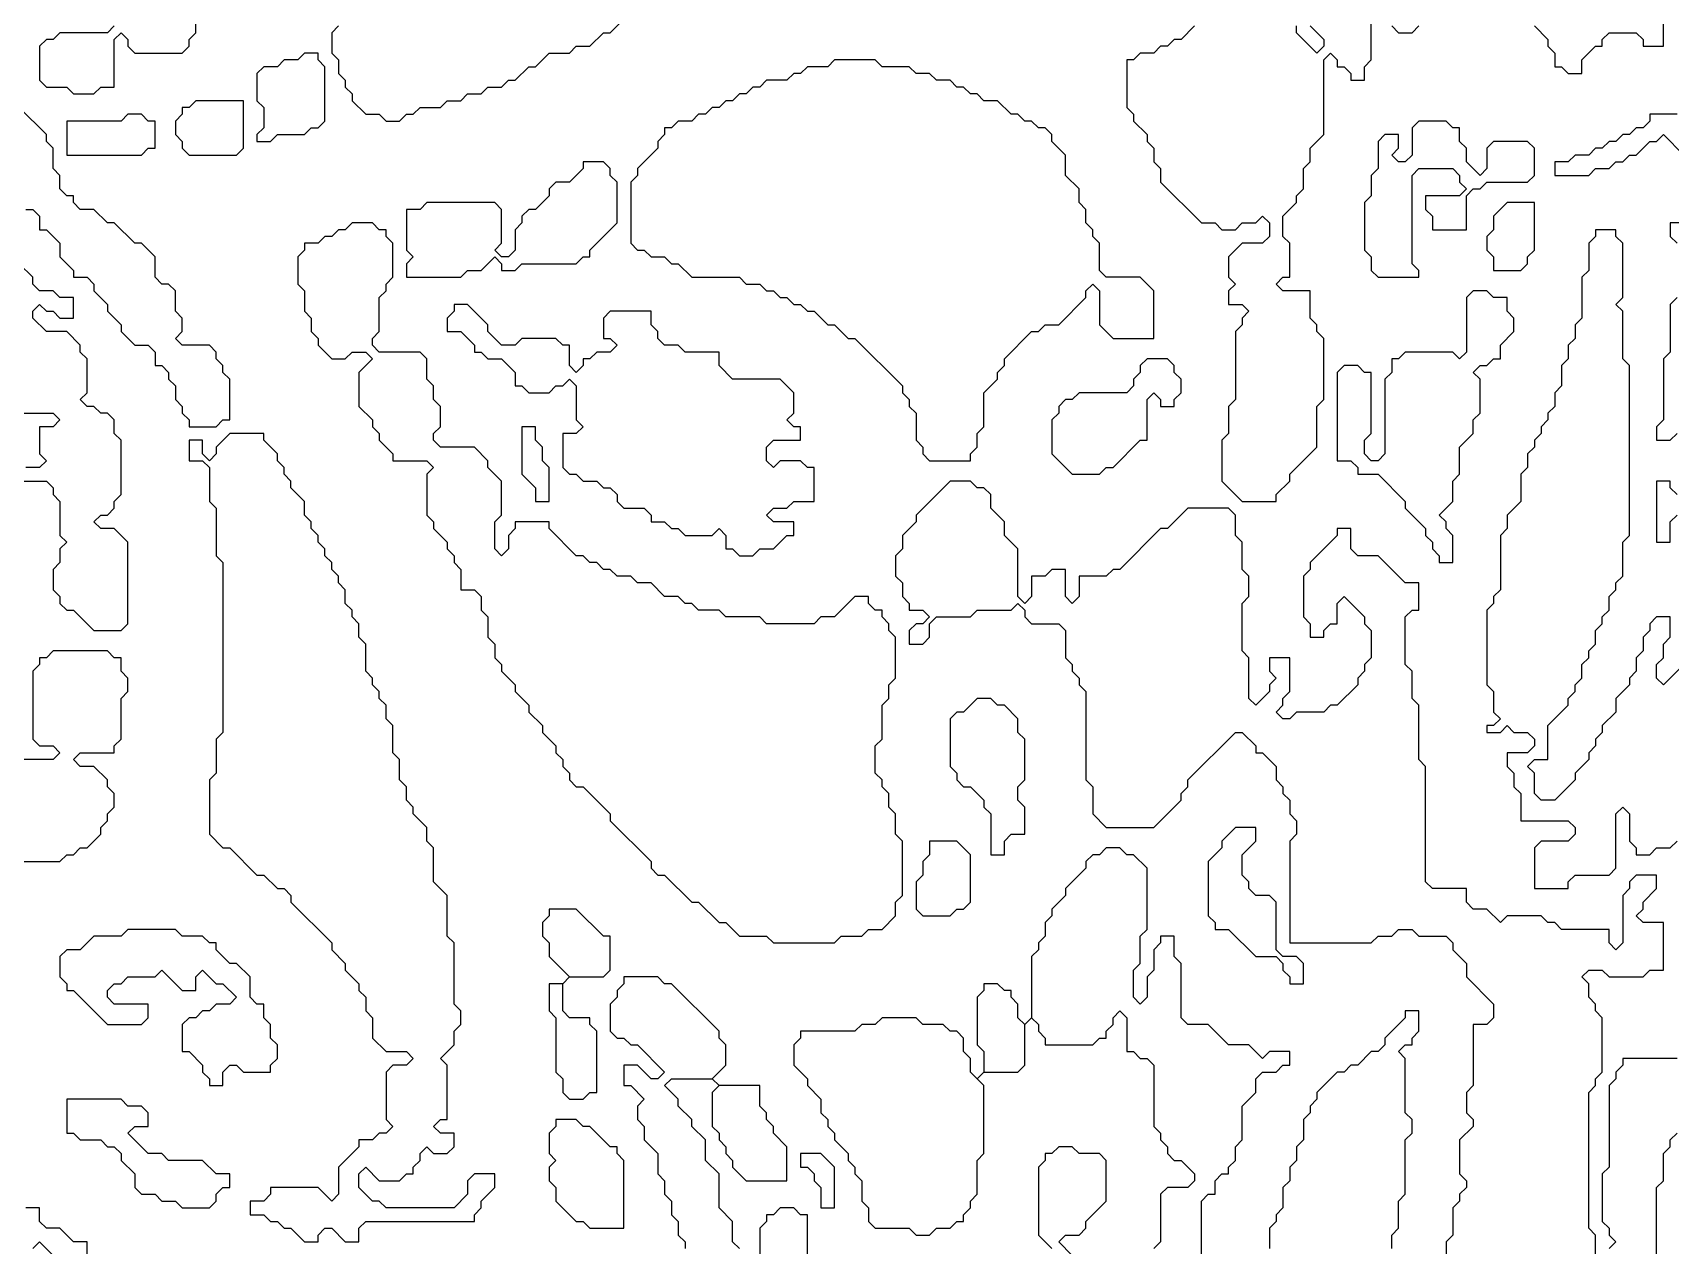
# Model space of a CAD drawing. Header units: metres. Extents: x 0 to 100, y 0 to 129.
# Drawn here: x 46.7 to 52.73, y 59.96 to 64.43 of the extents above; entities that cross this region are included whole.
import ezdxf

# ---------------------------------------------------------------- set-up
doc = ezdxf.new("R2010")
doc.units = ezdxf.units.M

msp = doc.modelspace()

# ---------------------------------------------------------------- linework, layer by layer
for points in [[(52.225, 64.45), (52.275, 64.4), (52.275, 64.375), (52.3, 64.35), (52.3, 64.3), (52.325, 64.3), (52.35, 64.275), (52.4, 64.275), (52.4, 64.325), (52.45, 64.375), (52.475, 64.375), (52.475, 64.4), (52.5, 64.425), (52.6, 64.425), (52.625, 64.4), (52.625, 64.375), (52.7, 64.375), (52.7, 64.6)], [(47.825, 64.45), (47.8, 64.425), (47.8, 64.35), (47.825, 64.325), (47.825, 64.275), (47.85, 64.25), (47.85, 64.225), (47.875, 64.2), (47.875, 64.175), (47.925, 64.125), (47.975, 64.125), (48, 64.1), (48.05, 64.1), (48.075, 64.125), (48.1, 64.125), (48.125, 64.15), (48.2, 64.15), (48.225, 64.175), (48.275, 64.175), (48.3, 64.2), (48.35, 64.2), (48.375, 64.225), (48.425, 64.225), (48.45, 64.25), (48.475, 64.25), (48.525, 64.3), (48.55, 64.3), (48.6, 64.35), (48.675, 64.35), (48.7, 64.375), (48.75, 64.375), (48.8, 64.425), (48.825, 64.425), (48.975, 64.575)], [(47, 64.45), (46.975, 64.425), (46.8, 64.425), (46.775, 64.4), (46.75, 64.4), (46.725, 64.375), (46.725, 64.25), (46.75, 64.225), (46.825, 64.225), (46.85, 64.2), (46.925, 64.2), (46.95, 64.225), (47, 64.225), (47, 64.4), (47.025, 64.425), (47.05, 64.4), (47.05, 64.375), (47.075, 64.35), (47.25, 64.35), (47.275, 64.375), (47.275, 64.4), (47.3, 64.425), (47.3, 64.475)], [(50.975, 64.45), (50.925, 64.4), (50.9, 64.4), (50.875, 64.375), (50.85, 64.375), (50.825, 64.35), (50.775, 64.35), (50.75, 64.325), (50.725, 64.325), (50.725, 64.15), (50.75, 64.125), (50.75, 64.1), (50.8, 64.05), (50.8, 64.025), (50.825, 64), (50.825, 63.95), (50.85, 63.925), (50.85, 63.875), (51, 63.725), (51.05, 63.725), (51.075, 63.7), (51.125, 63.7), (51.15, 63.725), (51.2, 63.725), (51.225, 63.75), (51.25, 63.725), (51.25, 63.675), (51.225, 63.65), (51.15, 63.65), (51.1, 63.6), (51.1, 63.525), (51.125, 63.5), (51.1, 63.475), (51.1, 63.425), (51.15, 63.425), (51.175, 63.4), (51.15, 63.375), (51.15, 63.35), (51.125, 63.325), (51.125, 63.075), (51.1, 63.05), (51.1, 62.95), (51.075, 62.925), (51.075, 62.775), (51.15, 62.7), (51.275, 62.7), (51.275, 62.725), (51.325, 62.775), (51.325, 62.8), (51.425, 62.9), (51.425, 63.05), (51.45, 63.075), (51.45, 63.3), (51.425, 63.325), (51.425, 63.35), (51.4, 63.375), (51.4, 63.475), (51.3, 63.475), (51.275, 63.5), (51.3, 63.525), (51.325, 63.525), (51.325, 63.65), (51.3, 63.675), (51.3, 63.75), (51.35, 63.8), (51.35, 63.825), (51.375, 63.85), (51.375, 63.925), (51.4, 63.95), (51.4, 64), (51.45, 64.05), (51.45, 64.325), (51.475, 64.35), (51.5, 64.325), (51.5, 64.3), (51.525, 64.3), (51.55, 64.275), (51.55, 64.25), (51.6, 64.25), (51.6, 64.3), (51.625, 64.325), (51.625, 64.5)], [(51.4, 64.45), (51.45, 64.4), (51.45, 64.375), (51.425, 64.35), (51.35, 64.425), (51.35, 64.45)], [(51.7, 64.45), (51.725, 64.425), (51.775, 64.425), (51.8, 64.45)], [(47.7, 64.35), (47.675, 64.325), (47.625, 64.325), (47.6, 64.3), (47.55, 64.3), (47.525, 64.275), (47.525, 64.175), (47.55, 64.15), (47.55, 64.075), (47.525, 64.05), (47.525, 64.025), (47.575, 64.025), (47.6, 64.05), (47.7, 64.05), (47.725, 64.075), (47.75, 64.075), (47.775, 64.1), (47.775, 64.3), (47.75, 64.325), (47.75, 64.35), (47.7, 64.35)], [(49.65, 64.325), (49.625, 64.3), (49.55, 64.3), (49.525, 64.275), (49.5, 64.275), (49.475, 64.25), (49.4, 64.25), (49.375, 64.225), (49.35, 64.225), (49.325, 64.2), (49.3, 64.2), (49.275, 64.175), (49.25, 64.175), (49.225, 64.15), (49.2, 64.15), (49.175, 64.125), (49.15, 64.125), (49.125, 64.1), (49.075, 64.1), (49.05, 64.075), (49.025, 64.075), (49.025, 64.05), (49, 64.025), (49, 64), (48.925, 63.925), (48.925, 63.9), (48.9, 63.875), (48.9, 63.65), (48.925, 63.625), (48.95, 63.625), (48.975, 63.6), (49.025, 63.6), (49.05, 63.575), (49.075, 63.575), (49.125, 63.525), (49.3, 63.525), (49.325, 63.5), (49.375, 63.5), (49.4, 63.475), (49.425, 63.475), (49.45, 63.45), (49.475, 63.45), (49.5, 63.425), (49.525, 63.425), (49.55, 63.4), (49.575, 63.4), (49.625, 63.35), (49.65, 63.35), (49.7, 63.3), (49.725, 63.3), (49.9, 63.125), (49.9, 63.1), (49.925, 63.075), (49.925, 63.05), (49.95, 63.025), (49.95, 62.925), (49.975, 62.9), (49.975, 62.875), (50, 62.85), (50.15, 62.85), (50.15, 62.875), (50.175, 62.9), (50.175, 62.95), (50.2, 62.975), (50.2, 63.1), (50.25, 63.15), (50.25, 63.175), (50.275, 63.2), (50.275, 63.225), (50.375, 63.325), (50.4, 63.325), (50.425, 63.35), (50.475, 63.35), (50.575, 63.45), (50.575, 63.475), (50.6, 63.5), (50.625, 63.475), (50.625, 63.35), (50.675, 63.3), (50.825, 63.3), (50.825, 63.475), (50.775, 63.525), (50.65, 63.525), (50.625, 63.55), (50.625, 63.65), (50.6, 63.675), (50.6, 63.7), (50.575, 63.725), (50.575, 63.775), (50.55, 63.8), (50.55, 63.85), (50.5, 63.9), (50.5, 63.975), (50.45, 64.025), (50.45, 64.05), (50.425, 64.075), (50.4, 64.075), (50.375, 64.1), (50.35, 64.1), (50.325, 64.125), (50.3, 64.125), (50.25, 64.175), (50.2, 64.175), (50.175, 64.2), (50.15, 64.2), (50.125, 64.225), (50.1, 64.225), (50.075, 64.25), (50.025, 64.25), (50, 64.275), (49.95, 64.275), (49.925, 64.3), (49.825, 64.3), (49.8, 64.325), (49.65, 64.325)], [(47.3, 64.175), (47.275, 64.15), (47.25, 64.15), (47.25, 64.125), (47.225, 64.1), (47.225, 64.05), (47.25, 64.025), (47.25, 64), (47.275, 63.975), (47.45, 63.975), (47.475, 64), (47.475, 64.175), (47.3, 64.175)], [(46.675, 63.775), (46.7, 63.775), (46.725, 63.75), (46.725, 63.7), (46.75, 63.7), (46.8, 63.65), (46.8, 63.6), (46.85, 63.55), (46.85, 63.525), (46.9, 63.525), (46.925, 63.5), (46.925, 63.475), (46.975, 63.425), (46.975, 63.4), (47.025, 63.35), (47.025, 63.325), (47.075, 63.275), (47.125, 63.275), (47.15, 63.25), (47.15, 63.2), (47.175, 63.2), (47.2, 63.175), (47.2, 63.15), (47.225, 63.125), (47.225, 63.075), (47.25, 63.05), (47.25, 63.025), (47.275, 63), (47.275, 62.975), (47.375, 62.975), (47.4, 63), (47.425, 63), (47.425, 63.15), (47.4, 63.175), (47.4, 63.2), (47.375, 63.225), (47.375, 63.25), (47.35, 63.275), (47.25, 63.275), (47.225, 63.3), (47.25, 63.325), (47.25, 63.375), (47.225, 63.4), (47.225, 63.475), (47.2, 63.5), (47.175, 63.5), (47.15, 63.525), (47.15, 63.6), (47.1, 63.65), (47.075, 63.65), (47, 63.725), (46.975, 63.725), (46.925, 63.775), (46.875, 63.775), (46.85, 63.8), (46.85, 63.825), (46.825, 63.825), (46.8, 63.85), (46.8, 63.9), (46.775, 63.925), (46.775, 64), (46.75, 64.025), (46.75, 64.05), (46.65, 64.15)], [(47.05, 64.125), (47.025, 64.1), (46.825, 64.1), (46.825, 63.975), (47.1, 63.975), (47.125, 64), (47.15, 64), (47.15, 64.1), (47.125, 64.1), (47.1, 64.125), (47.05, 64.125)], [(52.75, 64.125), (52.65, 64.125), (52.65, 64.1), (52.625, 64.075), (52.6, 64.075), (52.575, 64.05), (52.55, 64.05), (52.525, 64.025), (52.5, 64.025), (52.475, 64), (52.45, 64), (52.425, 63.975), (52.375, 63.975), (52.35, 63.95), (52.3, 63.95), (52.3, 63.9), (52.425, 63.9), (52.45, 63.925), (52.5, 63.925), (52.525, 63.95), (52.55, 63.95), (52.575, 63.975), (52.6, 63.975), (52.65, 64.025), (52.675, 64.025), (52.7, 64.05), (52.775, 63.975)], [(51.8, 64.1), (51.775, 64.075), (51.775, 63.975), (51.75, 63.95), (51.725, 63.95), (51.7, 63.975), (51.725, 64), (51.725, 64.05), (51.675, 64.05), (51.65, 64.025), (51.65, 63.925), (51.625, 63.9), (51.625, 63.825), (51.6, 63.8), (51.6, 63.625), (51.625, 63.6), (51.625, 63.55), (51.65, 63.525), (51.8, 63.525), (51.8, 63.55), (51.775, 63.575), (51.775, 63.9), (51.8, 63.925), (51.925, 63.925), (51.95, 63.9), (51.95, 63.875), (51.975, 63.85), (51.95, 63.825), (51.825, 63.825), (51.825, 63.775), (51.85, 63.75), (51.85, 63.7), (51.975, 63.7), (51.975, 63.825), (52, 63.85), (52.025, 63.85), (52.05, 63.875), (52.2, 63.875), (52.225, 63.9), (52.225, 64), (52.2, 64.025), (52.075, 64.025), (52.05, 64), (52.05, 63.925), (52.025, 63.9), (51.975, 63.95), (51.975, 64), (51.95, 64.025), (51.95, 64.075), (51.925, 64.075), (51.9, 64.1), (51.8, 64.1)], [(48.725, 63.95), (48.725, 63.925), (48.675, 63.875), (48.625, 63.875), (48.6, 63.85), (48.6, 63.825), (48.55, 63.775), (48.525, 63.775), (48.5, 63.75), (48.5, 63.725), (48.475, 63.7), (48.475, 63.625), (48.45, 63.6), (48.425, 63.6), (48.4, 63.625), (48.425, 63.65), (48.425, 63.775), (48.4, 63.8), (48.15, 63.8), (48.125, 63.775), (48.075, 63.775), (48.075, 63.625), (48.1, 63.6), (48.075, 63.575), (48.075, 63.525), (48.275, 63.525), (48.3, 63.55), (48.35, 63.55), (48.4, 63.6), (48.425, 63.575), (48.425, 63.55), (48.475, 63.55), (48.5, 63.575), (48.7, 63.575), (48.725, 63.6), (48.75, 63.6), (48.75, 63.625), (48.85, 63.725), (48.85, 63.875), (48.825, 63.9), (48.825, 63.925), (48.8, 63.95), (48.725, 63.95)], [(52.125, 63.8), (52.075, 63.75), (52.075, 63.7), (52.05, 63.675), (52.05, 63.625), (52.075, 63.6), (52.075, 63.55), (52.175, 63.55), (52.2, 63.575), (52.2, 63.6), (52.225, 63.625), (52.225, 63.8), (52.125, 63.8)], [(47.875, 63.725), (47.85, 63.7), (47.825, 63.7), (47.8, 63.675), (47.775, 63.675), (47.75, 63.65), (47.7, 63.65), (47.7, 63.625), (47.675, 63.6), (47.675, 63.5), (47.7, 63.475), (47.7, 63.4), (47.725, 63.375), (47.725, 63.325), (47.75, 63.3), (47.75, 63.275), (47.8, 63.225), (47.85, 63.225), (47.875, 63.25), (47.925, 63.25), (47.95, 63.225), (47.9, 63.175), (47.9, 63.05), (47.95, 63), (47.95, 62.975), (47.975, 62.95), (47.975, 62.925), (48.025, 62.875), (48.025, 62.85), (48.15, 62.85), (48.175, 62.825), (48.15, 62.8), (48.15, 62.65), (48.175, 62.625), (48.175, 62.6), (48.225, 62.55), (48.225, 62.525), (48.25, 62.5), (48.25, 62.475), (48.275, 62.45), (48.275, 62.375), (48.325, 62.375), (48.35, 62.35), (48.35, 62.3), (48.375, 62.275), (48.375, 62.2), (48.4, 62.175), (48.4, 62.125), (48.425, 62.1), (48.425, 62.075), (48.475, 62.025), (48.475, 62), (48.525, 61.95), (48.525, 61.925), (48.575, 61.875), (48.575, 61.85), (48.625, 61.8), (48.625, 61.775), (48.65, 61.75), (48.65, 61.725), (48.675, 61.7), (48.675, 61.675), (48.7, 61.65), (48.725, 61.65), (48.825, 61.55), (48.825, 61.525), (48.975, 61.375), (48.975, 61.35), (49, 61.325), (49.025, 61.325), (49.125, 61.225), (49.15, 61.225), (49.225, 61.15), (49.25, 61.15), (49.3, 61.1), (49.4, 61.1), (49.425, 61.075), (49.65, 61.075), (49.675, 61.1), (49.75, 61.1), (49.775, 61.125), (49.825, 61.125), (49.875, 61.175), (49.875, 61.225), (49.9, 61.25), (49.9, 61.45), (49.875, 61.475), (49.875, 61.55), (49.85, 61.575), (49.85, 61.625), (49.825, 61.65), (49.825, 61.675), (49.8, 61.7), (49.8, 61.8), (49.825, 61.825), (49.825, 61.95), (49.85, 61.975), (49.85, 62.025), (49.875, 62.05), (49.875, 62.2), (49.85, 62.225), (49.85, 62.25), (49.825, 62.275), (49.825, 62.3), (49.8, 62.3), (49.775, 62.325), (49.775, 62.35), (49.725, 62.35), (49.65, 62.275), (49.6, 62.275), (49.575, 62.25), (49.4, 62.25), (49.375, 62.275), (49.25, 62.275), (49.225, 62.3), (49.15, 62.3), (49.125, 62.325), (49.1, 62.325), (49.075, 62.35), (49.025, 62.35), (48.975, 62.4), (48.925, 62.4), (48.9, 62.425), (48.85, 62.425), (48.825, 62.45), (48.8, 62.45), (48.775, 62.475), (48.75, 62.475), (48.725, 62.5), (48.7, 62.5), (48.6, 62.6), (48.6, 62.625), (48.475, 62.625), (48.475, 62.6), (48.45, 62.575), (48.45, 62.525), (48.425, 62.5), (48.4, 62.525), (48.4, 62.625), (48.425, 62.65), (48.425, 62.775), (48.375, 62.825), (48.375, 62.85), (48.325, 62.9), (48.2, 62.9), (48.175, 62.925), (48.175, 62.95), (48.2, 62.975), (48.2, 63.05), (48.175, 63.075), (48.175, 63.125), (48.15, 63.15), (48.15, 63.225), (48.125, 63.25), (47.975, 63.25), (47.95, 63.275), (47.95, 63.3), (47.975, 63.325), (47.975, 63.45), (48, 63.475), (48, 63.5), (48.025, 63.525), (48.025, 63.65), (48, 63.675), (48, 63.7), (47.975, 63.7), (47.95, 63.725), (47.875, 63.725)], [(52.775, 62.1), (52.7, 62.025), (52.675, 62.05), (52.675, 62.1), (52.7, 62.125), (52.7, 62.175), (52.725, 62.2), (52.725, 62.275), (52.675, 62.275), (52.65, 62.25), (52.65, 62.225), (52.625, 62.2), (52.625, 62.15), (52.6, 62.125), (52.6, 62.075), (52.575, 62.05), (52.575, 62.025), (52.525, 61.975), (52.525, 61.925), (52.475, 61.875), (52.475, 61.85), (52.45, 61.825), (52.45, 61.8), (52.425, 61.775), (52.425, 61.75), (52.375, 61.7), (52.375, 61.675), (52.3, 61.6), (52.25, 61.6), (52.225, 61.625), (52.225, 61.7), (52.2, 61.725), (52.225, 61.75), (52.275, 61.75), (52.275, 61.875), (52.35, 61.95), (52.35, 61.975), (52.375, 62), (52.375, 62.025), (52.4, 62.05), (52.4, 62.1), (52.425, 62.125), (52.425, 62.15), (52.45, 62.175), (52.45, 62.225), (52.475, 62.25), (52.475, 62.275), (52.5, 62.3), (52.5, 62.35), (52.525, 62.375), (52.525, 62.4), (52.55, 62.425), (52.55, 62.55), (52.575, 62.575), (52.575, 63.2), (52.55, 63.225), (52.55, 63.4), (52.525, 63.425), (52.55, 63.45), (52.55, 63.65), (52.525, 63.675), (52.525, 63.7), (52.45, 63.7), (52.45, 63.675), (52.425, 63.65), (52.425, 63.55), (52.4, 63.525), (52.4, 63.375), (52.375, 63.35), (52.375, 63.3), (52.35, 63.275), (52.35, 63.225), (52.325, 63.2), (52.325, 63.125), (52.3, 63.1), (52.3, 63.05), (52.275, 63.025), (52.275, 63), (52.25, 62.975), (52.25, 62.95), (52.225, 62.925), (52.225, 62.9), (52.2, 62.875), (52.2, 62.825), (52.175, 62.8), (52.175, 62.7), (52.125, 62.65), (52.125, 62.6), (52.1, 62.575), (52.1, 62.375), (52.075, 62.35), (52.075, 62.325), (52.05, 62.3), (52.05, 62.025), (52.075, 62), (52.075, 61.925), (52.1, 61.9), (52.075, 61.875), (52.05, 61.875), (52.05, 61.85), (52.1, 61.85), (52.125, 61.875), (52.15, 61.85), (52.2, 61.85), (52.225, 61.825), (52.225, 61.8), (52.2, 61.775), (52.125, 61.775), (52.125, 61.725), (52.15, 61.7), (52.15, 61.65), (52.175, 61.625), (52.175, 61.525), (52.35, 61.525), (52.375, 61.5), (52.375, 61.475), (52.35, 61.45), (52.25, 61.45), (52.225, 61.425), (52.225, 61.275), (52.35, 61.275), (52.35, 61.3), (52.375, 61.325), (52.5, 61.325), (52.525, 61.35), (52.525, 61.55), (52.55, 61.575), (52.575, 61.55), (52.575, 61.45), (52.6, 61.425), (52.6, 61.4), (52.65, 61.4), (52.675, 61.425), (52.725, 61.425), (52.75, 61.45)], [(52.775, 63.725), (52.725, 63.725), (52.725, 63.675), (52.75, 63.65)], [(46.65, 62.775), (46.75, 62.775), (46.775, 62.75), (46.775, 62.725), (46.8, 62.7), (46.8, 62.575), (46.825, 62.55), (46.8, 62.525), (46.8, 62.475), (46.775, 62.45), (46.775, 62.375), (46.8, 62.35), (46.8, 62.325), (46.825, 62.3), (46.85, 62.3), (46.925, 62.225), (47.025, 62.225), (47.05, 62.25), (47.05, 62.55), (47, 62.6), (46.95, 62.6), (46.925, 62.625), (46.95, 62.65), (46.975, 62.65), (47, 62.675), (47, 62.7), (47.025, 62.725), (47.025, 62.925), (47, 62.95), (47, 63), (46.975, 63.025), (46.95, 63.025), (46.925, 63.05), (46.9, 63.05), (46.875, 63.075), (46.9, 63.1), (46.9, 63.225), (46.875, 63.25), (46.875, 63.275), (46.825, 63.325), (46.75, 63.325), (46.7, 63.375), (46.7, 63.4), (46.725, 63.425), (46.75, 63.4), (46.775, 63.4), (46.8, 63.375), (46.85, 63.375), (46.85, 63.45), (46.8, 63.45), (46.775, 63.475), (46.725, 63.475), (46.7, 63.5), (46.7, 63.525), (46.65, 63.575)], [(52, 63.475), (51.975, 63.45), (51.975, 63.25), (51.95, 63.225), (51.925, 63.25), (51.75, 63.25), (51.725, 63.225), (51.7, 63.225), (51.7, 63.175), (51.675, 63.15), (51.675, 62.875), (51.65, 62.85), (51.625, 62.85), (51.6, 62.875), (51.6, 62.925), (51.625, 62.95), (51.625, 63.175), (51.6, 63.175), (51.575, 63.2), (51.525, 63.2), (51.5, 63.175), (51.5, 62.85), (51.55, 62.85), (51.575, 62.825), (51.575, 62.8), (51.65, 62.8), (51.75, 62.7), (51.75, 62.675), (51.825, 62.6), (51.825, 62.575), (51.85, 62.55), (51.85, 62.525), (51.875, 62.5), (51.875, 62.475), (51.925, 62.475), (51.925, 62.575), (51.9, 62.6), (51.9, 62.625), (51.875, 62.65), (51.925, 62.7), (51.925, 62.775), (51.95, 62.8), (51.95, 62.9), (52, 62.95), (52, 63), (52.025, 63.025), (52.025, 63.15), (52, 63.175), (52.025, 63.2), (52.05, 63.2), (52.075, 63.225), (52.1, 63.225), (52.1, 63.275), (52.15, 63.325), (52.15, 63.375), (52.125, 63.4), (52.125, 63.45), (52.075, 63.45), (52.05, 63.475), (52, 63.475)], [(52.75, 63.45), (52.725, 63.425), (52.725, 63.25), (52.7, 63.225), (52.7, 63), (52.675, 62.975), (52.675, 62.925), (52.725, 62.925), (52.75, 62.95)], [(48.25, 63.425), (48.25, 63.4), (48.225, 63.375), (48.225, 63.325), (48.275, 63.325), (48.325, 63.275), (48.325, 63.25), (48.35, 63.25), (48.375, 63.225), (48.425, 63.225), (48.475, 63.175), (48.475, 63.125), (48.5, 63.125), (48.525, 63.1), (48.6, 63.1), (48.625, 63.125), (48.65, 63.125), (48.675, 63.15), (48.7, 63.125), (48.7, 63), (48.725, 62.975), (48.7, 62.95), (48.65, 62.95), (48.65, 62.825), (48.675, 62.8), (48.7, 62.8), (48.725, 62.775), (48.775, 62.775), (48.8, 62.75), (48.825, 62.75), (48.85, 62.725), (48.85, 62.7), (48.875, 62.675), (48.95, 62.675), (48.975, 62.65), (48.975, 62.625), (49.025, 62.625), (49.05, 62.6), (49.075, 62.6), (49.1, 62.575), (49.2, 62.575), (49.225, 62.6), (49.25, 62.575), (49.25, 62.525), (49.275, 62.525), (49.3, 62.5), (49.35, 62.5), (49.375, 62.525), (49.425, 62.525), (49.475, 62.575), (49.5, 62.575), (49.5, 62.625), (49.425, 62.625), (49.4, 62.65), (49.425, 62.675), (49.475, 62.675), (49.5, 62.7), (49.575, 62.7), (49.575, 62.825), (49.55, 62.825), (49.525, 62.85), (49.45, 62.85), (49.425, 62.825), (49.4, 62.85), (49.4, 62.9), (49.425, 62.925), (49.525, 62.925), (49.525, 62.975), (49.5, 62.975), (49.475, 63), (49.5, 63.025), (49.5, 63.1), (49.45, 63.15), (49.275, 63.15), (49.225, 63.2), (49.225, 63.25), (49.1, 63.25), (49.075, 63.275), (49.025, 63.275), (49, 63.3), (49, 63.325), (48.975, 63.35), (48.975, 63.4), (48.825, 63.4), (48.8, 63.375), (48.8, 63.3), (48.825, 63.3), (48.85, 63.275), (48.825, 63.25), (48.775, 63.25), (48.75, 63.225), (48.725, 63.225), (48.725, 63.2), (48.7, 63.175), (48.675, 63.2), (48.675, 63.275), (48.65, 63.275), (48.625, 63.3), (48.5, 63.3), (48.475, 63.275), (48.425, 63.275), (48.375, 63.325), (48.375, 63.35), (48.3, 63.425), (48.25, 63.425)], [(50.8, 63.225), (50.775, 63.2), (50.775, 63.175), (50.75, 63.15), (50.75, 63.125), (50.725, 63.1), (50.55, 63.1), (50.525, 63.075), (50.5, 63.075), (50.475, 63.05), (50.475, 63.025), (50.45, 63), (50.45, 62.875), (50.525, 62.8), (50.625, 62.8), (50.65, 62.825), (50.675, 62.825), (50.775, 62.925), (50.8, 62.925), (50.8, 63.075), (50.825, 63.1), (50.85, 63.075), (50.85, 63.05), (50.9, 63.05), (50.9, 63.075), (50.925, 63.1), (50.925, 63.15), (50.9, 63.175), (50.9, 63.2), (50.875, 63.225), (50.8, 63.225)], [(46.625, 63.025), (46.775, 63.025), (46.8, 63), (46.775, 62.975), (46.725, 62.975), (46.725, 62.875), (46.75, 62.85), (46.725, 62.825), (46.675, 62.825)], [(48.5, 62.975), (48.5, 62.8), (48.55, 62.75), (48.55, 62.7), (48.6, 62.7), (48.6, 62.825), (48.575, 62.85), (48.575, 62.9), (48.55, 62.925), (48.55, 62.975), (48.5, 62.975)], [(47.425, 62.95), (47.375, 62.9), (47.375, 62.875), (47.35, 62.85), (47.325, 62.875), (47.325, 62.925), (47.275, 62.925), (47.275, 62.85), (47.325, 62.85), (47.35, 62.825), (47.35, 62.7), (47.375, 62.675), (47.375, 62.5), (47.4, 62.475), (47.4, 61.85), (47.375, 61.825), (47.375, 61.7), (47.35, 61.675), (47.35, 61.475), (47.4, 61.425), (47.425, 61.425), (47.525, 61.325), (47.55, 61.325), (47.6, 61.275), (47.625, 61.275), (47.65, 61.25), (47.65, 61.225), (47.8, 61.075), (47.8, 61.05), (47.85, 61), (47.85, 60.975), (47.9, 60.925), (47.9, 60.9), (47.925, 60.875), (47.925, 60.825), (47.95, 60.8), (47.95, 60.725), (48, 60.675), (48.075, 60.675), (48.1, 60.65), (48.075, 60.625), (48.025, 60.625), (48, 60.6), (48, 60.425), (48.025, 60.4), (48, 60.375), (47.975, 60.375), (47.95, 60.35), (47.9, 60.35), (47.9, 60.325), (47.825, 60.25), (47.825, 60.15), (47.8, 60.125), (47.75, 60.175), (47.575, 60.175), (47.575, 60.15), (47.55, 60.125), (47.5, 60.125), (47.5, 60.075), (47.55, 60.075), (47.575, 60.05), (47.6, 60.05), (47.625, 60.025), (47.65, 60.025), (47.7, 59.975), (47.75, 59.975), (47.75, 60), (47.775, 60.025), (47.8, 60.025), (47.85, 59.975), (47.9, 59.975), (47.9, 60.025), (47.925, 60.05), (48.325, 60.05), (48.325, 60.075), (48.35, 60.1), (48.35, 60.125), (48.4, 60.175), (48.4, 60.225), (48.325, 60.225), (48.3, 60.2), (48.3, 60.15), (48.25, 60.1), (48, 60.1), (47.975, 60.125), (47.95, 60.125), (47.9, 60.175), (47.9, 60.225), (47.925, 60.25), (47.975, 60.2), (48.05, 60.2), (48.075, 60.225), (48.1, 60.225), (48.1, 60.25), (48.125, 60.275), (48.125, 60.3), (48.15, 60.325), (48.175, 60.3), (48.225, 60.3), (48.25, 60.325), (48.25, 60.375), (48.2, 60.375), (48.175, 60.4), (48.2, 60.425), (48.225, 60.425), (48.225, 60.625), (48.2, 60.65), (48.25, 60.7), (48.25, 60.75), (48.275, 60.775), (48.275, 60.825), (48.25, 60.85), (48.25, 61.075), (48.225, 61.1), (48.225, 61.25), (48.175, 61.3), (48.175, 61.425), (48.15, 61.45), (48.15, 61.5), (48.1, 61.55), (48.1, 61.575), (48.075, 61.6), (48.075, 61.65), (48.05, 61.675), (48.05, 61.75), (48.025, 61.775), (48.025, 61.875), (48, 61.9), (48, 61.95), (47.975, 61.975), (47.975, 62), (47.95, 62.025), (47.95, 62.05), (47.925, 62.075), (47.925, 62.175), (47.9, 62.2), (47.9, 62.25), (47.875, 62.275), (47.875, 62.3), (47.85, 62.325), (47.85, 62.375), (47.825, 62.4), (47.825, 62.425), (47.8, 62.45), (47.8, 62.475), (47.775, 62.5), (47.775, 62.525), (47.75, 62.55), (47.75, 62.575), (47.725, 62.6), (47.725, 62.625), (47.7, 62.65), (47.7, 62.7), (47.65, 62.75), (47.65, 62.775), (47.625, 62.8), (47.625, 62.825), (47.6, 62.85), (47.6, 62.875), (47.55, 62.925), (47.55, 62.95), (47.425, 62.95)], [(50.075, 62.775), (49.95, 62.65), (49.95, 62.625), (49.9, 62.575), (49.9, 62.525), (49.875, 62.5), (49.875, 62.425), (49.9, 62.4), (49.9, 62.35), (49.925, 62.325), (49.925, 62.3), (49.975, 62.3), (50, 62.275), (49.975, 62.25), (49.95, 62.25), (49.925, 62.225), (49.925, 62.175), (49.975, 62.175), (50, 62.2), (50, 62.25), (50.025, 62.275), (50.15, 62.275), (50.175, 62.3), (50.3, 62.3), (50.325, 62.325), (50.35, 62.3), (50.35, 62.275), (50.375, 62.25), (50.475, 62.25), (50.5, 62.225), (50.5, 62.125), (50.525, 62.1), (50.525, 62.075), (50.55, 62.05), (50.55, 62.025), (50.575, 62), (50.575, 61.675), (50.6, 61.65), (50.6, 61.55), (50.65, 61.5), (50.825, 61.5), (50.925, 61.6), (50.925, 61.625), (50.95, 61.65), (50.95, 61.675), (51.125, 61.85), (51.15, 61.85), (51.2, 61.8), (51.2, 61.775), (51.225, 61.775), (51.275, 61.725), (51.275, 61.675), (51.3, 61.65), (51.3, 61.625), (51.325, 61.6), (51.325, 61.55), (51.35, 61.525), (51.35, 61.475), (51.325, 61.45), (51.325, 61.075), (51.625, 61.075), (51.65, 61.1), (51.7, 61.1), (51.725, 61.125), (51.775, 61.125), (51.8, 61.1), (51.9, 61.1), (51.925, 61.075), (51.925, 61.05), (51.975, 61), (51.975, 60.95), (52.075, 60.85), (52.075, 60.8), (52.05, 60.775), (52, 60.775), (52, 60.55), (51.975, 60.525), (51.975, 60.45), (52, 60.425), (52, 60.4), (51.95, 60.35), (51.95, 60.225), (51.975, 60.2), (51.975, 60.175), (51.95, 60.15), (51.95, 60.125), (51.925, 60.1), (51.925, 60), (51.9, 59.975), (51.9, 59.7)], [(52.45, 59.475), (52.45, 60), (52.425, 60.025), (52.425, 60.525), (52.45, 60.55), (52.45, 60.575), (52.475, 60.6), (52.475, 60.8), (52.45, 60.825), (52.45, 60.85), (52.425, 60.875), (52.425, 60.925), (52.4, 60.95), (52.425, 60.975), (52.475, 60.975), (52.5, 60.95), (52.625, 60.95), (52.65, 60.975), (52.7, 60.975), (52.7, 61.15), (52.625, 61.15), (52.6, 61.175), (52.625, 61.2), (52.625, 61.225), (52.675, 61.275), (52.675, 61.325), (52.6, 61.325), (52.575, 61.3), (52.575, 61.275), (52.55, 61.25), (52.55, 61.075), (52.525, 61.05), (52.5, 61.075), (52.5, 61.125), (52.325, 61.125), (52.3, 61.15), (52.275, 61.15), (52.25, 61.175), (52.125, 61.175), (52.1, 61.15), (52.05, 61.2), (52, 61.2), (51.975, 61.225), (51.975, 61.275), (51.85, 61.275), (51.825, 61.3), (51.825, 61.725), (51.8, 61.75), (51.8, 61.95), (51.775, 61.975), (51.775, 62.075), (51.75, 62.1), (51.75, 62.275), (51.775, 62.3), (51.8, 62.3), (51.8, 62.4), (51.75, 62.4), (51.65, 62.5), (51.575, 62.5), (51.55, 62.525), (51.55, 62.6), (51.5, 62.6), (51.5, 62.575), (51.4, 62.475), (51.4, 62.45), (51.375, 62.425), (51.375, 62.275), (51.4, 62.25), (51.4, 62.2), (51.45, 62.2), (51.45, 62.225), (51.475, 62.25), (51.5, 62.25), (51.5, 62.325), (51.525, 62.35), (51.6, 62.275), (51.6, 62.25), (51.625, 62.225), (51.625, 62.125), (51.6, 62.1), (51.6, 62.075), (51.575, 62.05), (51.575, 62.025), (51.5, 61.95), (51.475, 61.95), (51.45, 61.925), (51.35, 61.925), (51.325, 61.9), (51.3, 61.9), (51.275, 61.925), (51.3, 61.95), (51.3, 61.975), (51.325, 62), (51.325, 62.125), (51.25, 62.125), (51.25, 62.075), (51.275, 62.05), (51.25, 62.025), (51.25, 62), (51.2, 61.95), (51.175, 61.975), (51.175, 62.125), (51.15, 62.15), (51.15, 62.325), (51.175, 62.35), (51.175, 62.425), (51.15, 62.45), (51.15, 62.55), (51.125, 62.575), (51.125, 62.65), (51.1, 62.675), (50.95, 62.675), (50.875, 62.6), (50.85, 62.6), (50.7, 62.45), (50.675, 62.45), (50.65, 62.425), (50.55, 62.425), (50.55, 62.35), (50.525, 62.325), (50.5, 62.35), (50.5, 62.45), (50.45, 62.45), (50.425, 62.425), (50.375, 62.425), (50.375, 62.35), (50.35, 62.325), (50.325, 62.35), (50.325, 62.525), (50.275, 62.575), (50.275, 62.625), (50.225, 62.675), (50.225, 62.725), (50.2, 62.75), (50.175, 62.75), (50.15, 62.775), (50.075, 62.775)], [(52.75, 62.725), (52.725, 62.75), (52.725, 62.775), (52.675, 62.775), (52.675, 62.55), (52.725, 62.55), (52.725, 62.625), (52.75, 62.65)], [(46.65, 61.375), (46.8, 61.375), (46.825, 61.4), (46.85, 61.4), (46.875, 61.425), (46.9, 61.425), (46.95, 61.475), (46.95, 61.5), (46.975, 61.525), (46.975, 61.55), (47, 61.575), (47, 61.625), (46.975, 61.65), (46.975, 61.675), (46.925, 61.725), (46.875, 61.725), (46.85, 61.75), (46.875, 61.775), (47, 61.775), (47, 61.8), (47.025, 61.825), (47.025, 61.975), (47.05, 62), (47.05, 62.05), (47.025, 62.075), (47.025, 62.125), (47, 62.125), (46.975, 62.15), (46.775, 62.15), (46.75, 62.125), (46.725, 62.125), (46.725, 62.1), (46.7, 62.075), (46.7, 61.825), (46.725, 61.8), (46.775, 61.8), (46.8, 61.775), (46.775, 61.75), (46.625, 61.75)], [(50.175, 61.975), (50.125, 61.925), (50.1, 61.925), (50.075, 61.9), (50.075, 61.725), (50.1, 61.7), (50.1, 61.675), (50.125, 61.65), (50.15, 61.65), (50.2, 61.6), (50.2, 61.575), (50.225, 61.55), (50.225, 61.4), (50.275, 61.4), (50.275, 61.45), (50.3, 61.475), (50.35, 61.475), (50.35, 61.575), (50.325, 61.6), (50.325, 61.65), (50.35, 61.675), (50.35, 61.825), (50.325, 61.85), (50.325, 61.9), (50.275, 61.95), (50.25, 61.95), (50.225, 61.975), (50.175, 61.975)], [(51.125, 61.5), (51.075, 61.45), (51.075, 61.425), (51.025, 61.375), (51.025, 61.175), (51.05, 61.15), (51.05, 61.125), (51.1, 61.125), (51.2, 61.025), (51.275, 61.025), (51.3, 61), (51.3, 60.975), (51.325, 60.95), (51.325, 60.925), (51.375, 60.925), (51.375, 61), (51.35, 61.025), (51.3, 61.025), (51.275, 61.05), (51.275, 61.225), (51.25, 61.25), (51.2, 61.25), (51.175, 61.275), (51.175, 61.3), (51.15, 61.325), (51.15, 61.4), (51.2, 61.45), (51.2, 61.5), (51.125, 61.5)], [(50.65, 61.425), (50.625, 61.4), (50.6, 61.4), (50.575, 61.375), (50.575, 61.35), (50.5, 61.275), (50.5, 61.25), (50.45, 61.2), (50.45, 61.175), (50.425, 61.15), (50.425, 61.1), (50.4, 61.075), (50.4, 61.05), (50.375, 61.025), (50.375, 60.8), (50.35, 60.775), (50.325, 60.8), (50.325, 60.85), (50.3, 60.875), (50.3, 60.9), (50.275, 60.9), (50.25, 60.925), (50.2, 60.925), (50.2, 60.9), (50.175, 60.875), (50.175, 60.7), (50.2, 60.675), (50.2, 60.6), (50.175, 60.575), (50.15, 60.6), (50.15, 60.65), (50.125, 60.675), (50.125, 60.725), (50.1, 60.75), (50.075, 60.75), (50.05, 60.775), (49.975, 60.775), (49.95, 60.8), (49.825, 60.8), (49.8, 60.775), (49.75, 60.775), (49.725, 60.75), (49.525, 60.75), (49.525, 60.725), (49.5, 60.7), (49.5, 60.625), (49.55, 60.575), (49.55, 60.55), (49.6, 60.5), (49.6, 60.45), (49.625, 60.425), (49.625, 60.4), (49.65, 60.375), (49.65, 60.35), (49.7, 60.3), (49.7, 60.275), (49.725, 60.25), (49.725, 60.225), (49.75, 60.2), (49.75, 60.125), (49.775, 60.1), (49.775, 60.05), (49.8, 60.025), (49.925, 60.025), (49.95, 60), (50, 60), (50.025, 60.025), (50.075, 60.025), (50.1, 60.05), (50.125, 60.05), (50.125, 60.075), (50.15, 60.1), (50.15, 60.125), (50.175, 60.15), (50.175, 60.275), (50.2, 60.3), (50.2, 60.55), (50.175, 60.575), (50.2, 60.6), (50.325, 60.6), (50.35, 60.625), (50.35, 60.775), (50.375, 60.8), (50.4, 60.775), (50.4, 60.75), (50.425, 60.725), (50.425, 60.7), (50.6, 60.7), (50.625, 60.725), (50.65, 60.725), (50.65, 60.75), (50.675, 60.775), (50.675, 60.8), (50.7, 60.825), (50.725, 60.8), (50.725, 60.675), (50.75, 60.675), (50.775, 60.65), (50.8, 60.65), (50.825, 60.625), (50.825, 60.4), (50.85, 60.375), (50.85, 60.35), (50.875, 60.325), (50.875, 60.3), (50.9, 60.275), (50.925, 60.275), (50.975, 60.225), (50.975, 60.2), (50.95, 60.175), (50.875, 60.175), (50.85, 60.15), (50.85, 59.975), (50.825, 59.95)], [(50, 61.45), (50, 61.4), (49.975, 61.375), (49.975, 61.325), (49.95, 61.3), (49.95, 61.2), (49.975, 61.175), (50.075, 61.175), (50.1, 61.2), (50.125, 61.2), (50.15, 61.225), (50.15, 61.4), (50.1, 61.45), (50, 61.45)], [(51, 59.825), (51, 60.125), (51.025, 60.15), (51.05, 60.15), (51.05, 60.2), (51.075, 60.225), (51.1, 60.225), (51.1, 60.25), (51.125, 60.275), (51.125, 60.325), (51.15, 60.35), (51.15, 60.475), (51.2, 60.525), (51.2, 60.575), (51.225, 60.6), (51.275, 60.6), (51.3, 60.625), (51.325, 60.625), (51.325, 60.675), (51.25, 60.675), (51.225, 60.65), (51.175, 60.7), (51.1, 60.7), (51.025, 60.775), (50.95, 60.775), (50.925, 60.8), (50.925, 61), (50.9, 61.025), (50.9, 61.1), (50.85, 61.1), (50.85, 61.075), (50.825, 61.05), (50.825, 60.975), (50.8, 60.95), (50.8, 60.875), (50.775, 60.85), (50.75, 60.875), (50.75, 60.975), (50.775, 61), (50.775, 61.1), (50.8, 61.125), (50.8, 61.35), (50.75, 61.4), (50.725, 61.4), (50.7, 61.425), (50.65, 61.425)], [(48.6, 61.2), (48.6, 61.175), (48.575, 61.15), (48.575, 61.1), (48.6, 61.075), (48.6, 61.025), (48.675, 60.95), (48.65, 60.925), (48.6, 60.925), (48.6, 60.825), (48.625, 60.8), (48.625, 60.6), (48.65, 60.575), (48.65, 60.525), (48.675, 60.5), (48.725, 60.5), (48.75, 60.525), (48.775, 60.525), (48.775, 60.75), (48.75, 60.775), (48.75, 60.8), (48.675, 60.8), (48.65, 60.825), (48.65, 60.925), (48.675, 60.95), (48.8, 60.95), (48.825, 60.975), (48.825, 61.1), (48.8, 61.1), (48.7, 61.2), (48.6, 61.2)], [(47.05, 61.125), (47.025, 61.1), (46.925, 61.1), (46.875, 61.05), (46.825, 61.05), (46.8, 61.025), (46.8, 60.95), (46.825, 60.925), (46.825, 60.9), (46.85, 60.9), (46.975, 60.775), (47.1, 60.775), (47.125, 60.8), (47.125, 60.85), (47, 60.85), (46.975, 60.875), (46.975, 60.9), (47, 60.925), (47.025, 60.925), (47.05, 60.95), (47.15, 60.95), (47.175, 60.975), (47.25, 60.9), (47.3, 60.9), (47.3, 60.95), (47.325, 60.975), (47.375, 60.925), (47.4, 60.925), (47.45, 60.875), (47.425, 60.85), (47.375, 60.85), (47.35, 60.825), (47.325, 60.825), (47.3, 60.8), (47.275, 60.8), (47.25, 60.775), (47.25, 60.675), (47.275, 60.675), (47.325, 60.625), (47.325, 60.6), (47.35, 60.575), (47.35, 60.55), (47.4, 60.55), (47.4, 60.6), (47.425, 60.625), (47.45, 60.625), (47.475, 60.6), (47.575, 60.6), (47.575, 60.625), (47.6, 60.65), (47.6, 60.7), (47.575, 60.725), (47.575, 60.775), (47.55, 60.8), (47.55, 60.85), (47.525, 60.85), (47.5, 60.875), (47.5, 60.95), (47.45, 61), (47.425, 61), (47.375, 61.05), (47.375, 61.075), (47.35, 61.075), (47.325, 61.1), (47.25, 61.1), (47.225, 61.125), (47.05, 61.125)], [(48.875, 60.95), (48.875, 60.925), (48.85, 60.9), (48.85, 60.875), (48.825, 60.85), (48.825, 60.75), (48.85, 60.725), (48.875, 60.725), (48.9, 60.7), (48.925, 60.7), (49.025, 60.6), (49, 60.575), (48.975, 60.575), (48.925, 60.625), (48.875, 60.625), (48.875, 60.55), (48.9, 60.55), (48.95, 60.5), (48.925, 60.475), (48.925, 60.425), (48.95, 60.4), (48.95, 60.35), (49, 60.3), (49, 60.225), (49.025, 60.2), (49.025, 60.15), (49.05, 60.125), (49.05, 60.075), (49.075, 60.05), (49.075, 60), (49.1, 59.975), (49.1, 59.95)], [(49.3, 59.95), (49.275, 59.975), (49.275, 60.05), (49.225, 60.1), (49.225, 60.225), (49.175, 60.275), (49.175, 60.35), (49.125, 60.4), (49.125, 60.425), (49.075, 60.475), (49.075, 60.5), (49.025, 60.55), (49.05, 60.575), (49.2, 60.575), (49.225, 60.55), (49.2, 60.525), (49.2, 60.4), (49.225, 60.375), (49.225, 60.35), (49.25, 60.325), (49.25, 60.3), (49.275, 60.275), (49.275, 60.25), (49.325, 60.2), (49.475, 60.2), (49.475, 60.325), (49.425, 60.375), (49.425, 60.4), (49.4, 60.425), (49.4, 60.45), (49.375, 60.475), (49.375, 60.55), (49.225, 60.55), (49.2, 60.575), (49.25, 60.625), (49.25, 60.7), (49.225, 60.725), (49.225, 60.75), (49.05, 60.925), (49.025, 60.925), (49, 60.95), (48.875, 60.95)], [(51.75, 60.825), (51.75, 60.8), (51.675, 60.725), (51.675, 60.7), (51.65, 60.675), (51.625, 60.675), (51.575, 60.625), (51.55, 60.625), (51.525, 60.6), (51.5, 60.6), (51.425, 60.525), (51.425, 60.5), (51.4, 60.475), (51.4, 60.45), (51.375, 60.425), (51.375, 60.35), (51.35, 60.325), (51.35, 60.275), (51.325, 60.25), (51.325, 60.2), (51.3, 60.175), (51.3, 60.1), (51.275, 60.075), (51.275, 60.05), (51.25, 60.025), (51.25, 59.95)], [(51.7, 59.95), (51.7, 60), (51.725, 60.025), (51.725, 60.125), (51.75, 60.15), (51.75, 60.35), (51.775, 60.375), (51.775, 60.425), (51.75, 60.45), (51.75, 60.65), (51.725, 60.675), (51.75, 60.7), (51.775, 60.7), (51.775, 60.725), (51.8, 60.75), (51.8, 60.825), (51.75, 60.825)], [(52.75, 60.65), (52.55, 60.65), (52.55, 60.625), (52.525, 60.6), (52.525, 60.575), (52.5, 60.55), (52.5, 60.25), (52.475, 60.225), (52.475, 60.05), (52.5, 60.025), (52.5, 60), (52.525, 59.975), (52.5, 59.95)], [(46.825, 60.5), (46.825, 60.375), (46.85, 60.375), (46.875, 60.35), (46.95, 60.35), (46.975, 60.325), (47, 60.325), (47.025, 60.3), (47.025, 60.275), (47.075, 60.225), (47.075, 60.175), (47.1, 60.15), (47.15, 60.15), (47.175, 60.125), (47.225, 60.125), (47.25, 60.1), (47.35, 60.1), (47.375, 60.125), (47.375, 60.15), (47.4, 60.175), (47.425, 60.175), (47.425, 60.225), (47.375, 60.225), (47.325, 60.275), (47.2, 60.275), (47.175, 60.3), (47.125, 60.3), (47.05, 60.375), (47.075, 60.4), (47.125, 60.4), (47.125, 60.45), (47.1, 60.475), (47.05, 60.475), (47.025, 60.5), (46.825, 60.5)], [(48.625, 60.425), (48.625, 60.4), (48.6, 60.375), (48.6, 60.3), (48.625, 60.275), (48.6, 60.25), (48.6, 60.2), (48.625, 60.175), (48.625, 60.125), (48.7, 60.05), (48.725, 60.05), (48.75, 60.025), (48.875, 60.025), (48.875, 60.275), (48.85, 60.3), (48.85, 60.325), (48.825, 60.325), (48.75, 60.4), (48.725, 60.4), (48.7, 60.425), (48.625, 60.425)], [(52.675, 59.9), (52.675, 60.175), (52.7, 60.2), (52.7, 60.3), (52.725, 60.325), (52.725, 60.35), (52.75, 60.375)], [(50.525, 59.925), (50.475, 59.975), (50.5, 60), (50.55, 60), (50.575, 60.025), (50.575, 60.05), (50.65, 60.125), (50.65, 60.275), (50.625, 60.3), (50.55, 60.3), (50.525, 60.325), (50.475, 60.325), (50.45, 60.3), (50.425, 60.3), (50.425, 60.275), (50.4, 60.25), (50.4, 60), (50.45, 59.95)], [(49.525, 60.3), (49.525, 60.25), (49.55, 60.25), (49.575, 60.225), (49.575, 60.2), (49.6, 60.175), (49.6, 60.1), (49.65, 60.1), (49.65, 60.25), (49.6, 60.3), (49.525, 60.3)], [(46.9, 59.875), (46.9, 59.975), (46.85, 59.975), (46.8, 60.025), (46.75, 60.025), (46.725, 60.05), (46.725, 60.1), (46.675, 60.1)], [(49.55, 59.8), (49.55, 60.075), (49.525, 60.075), (49.5, 60.1), (49.45, 60.1), (49.425, 60.075), (49.4, 60.075), (49.4, 60.05), (49.375, 60.025), (49.375, 59.9)], [(46.7, 59.95), (46.725, 59.975), (46.775, 59.925)]]:
    msp.add_lwpolyline(points)

doc.saveas('drawing.dxf')
